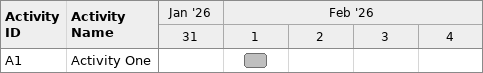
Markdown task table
| ID | Task | Start | Finish |
|---|---|---|---|
| A1 | Activity One | 2026-02-01 | 2026-02-01 |
